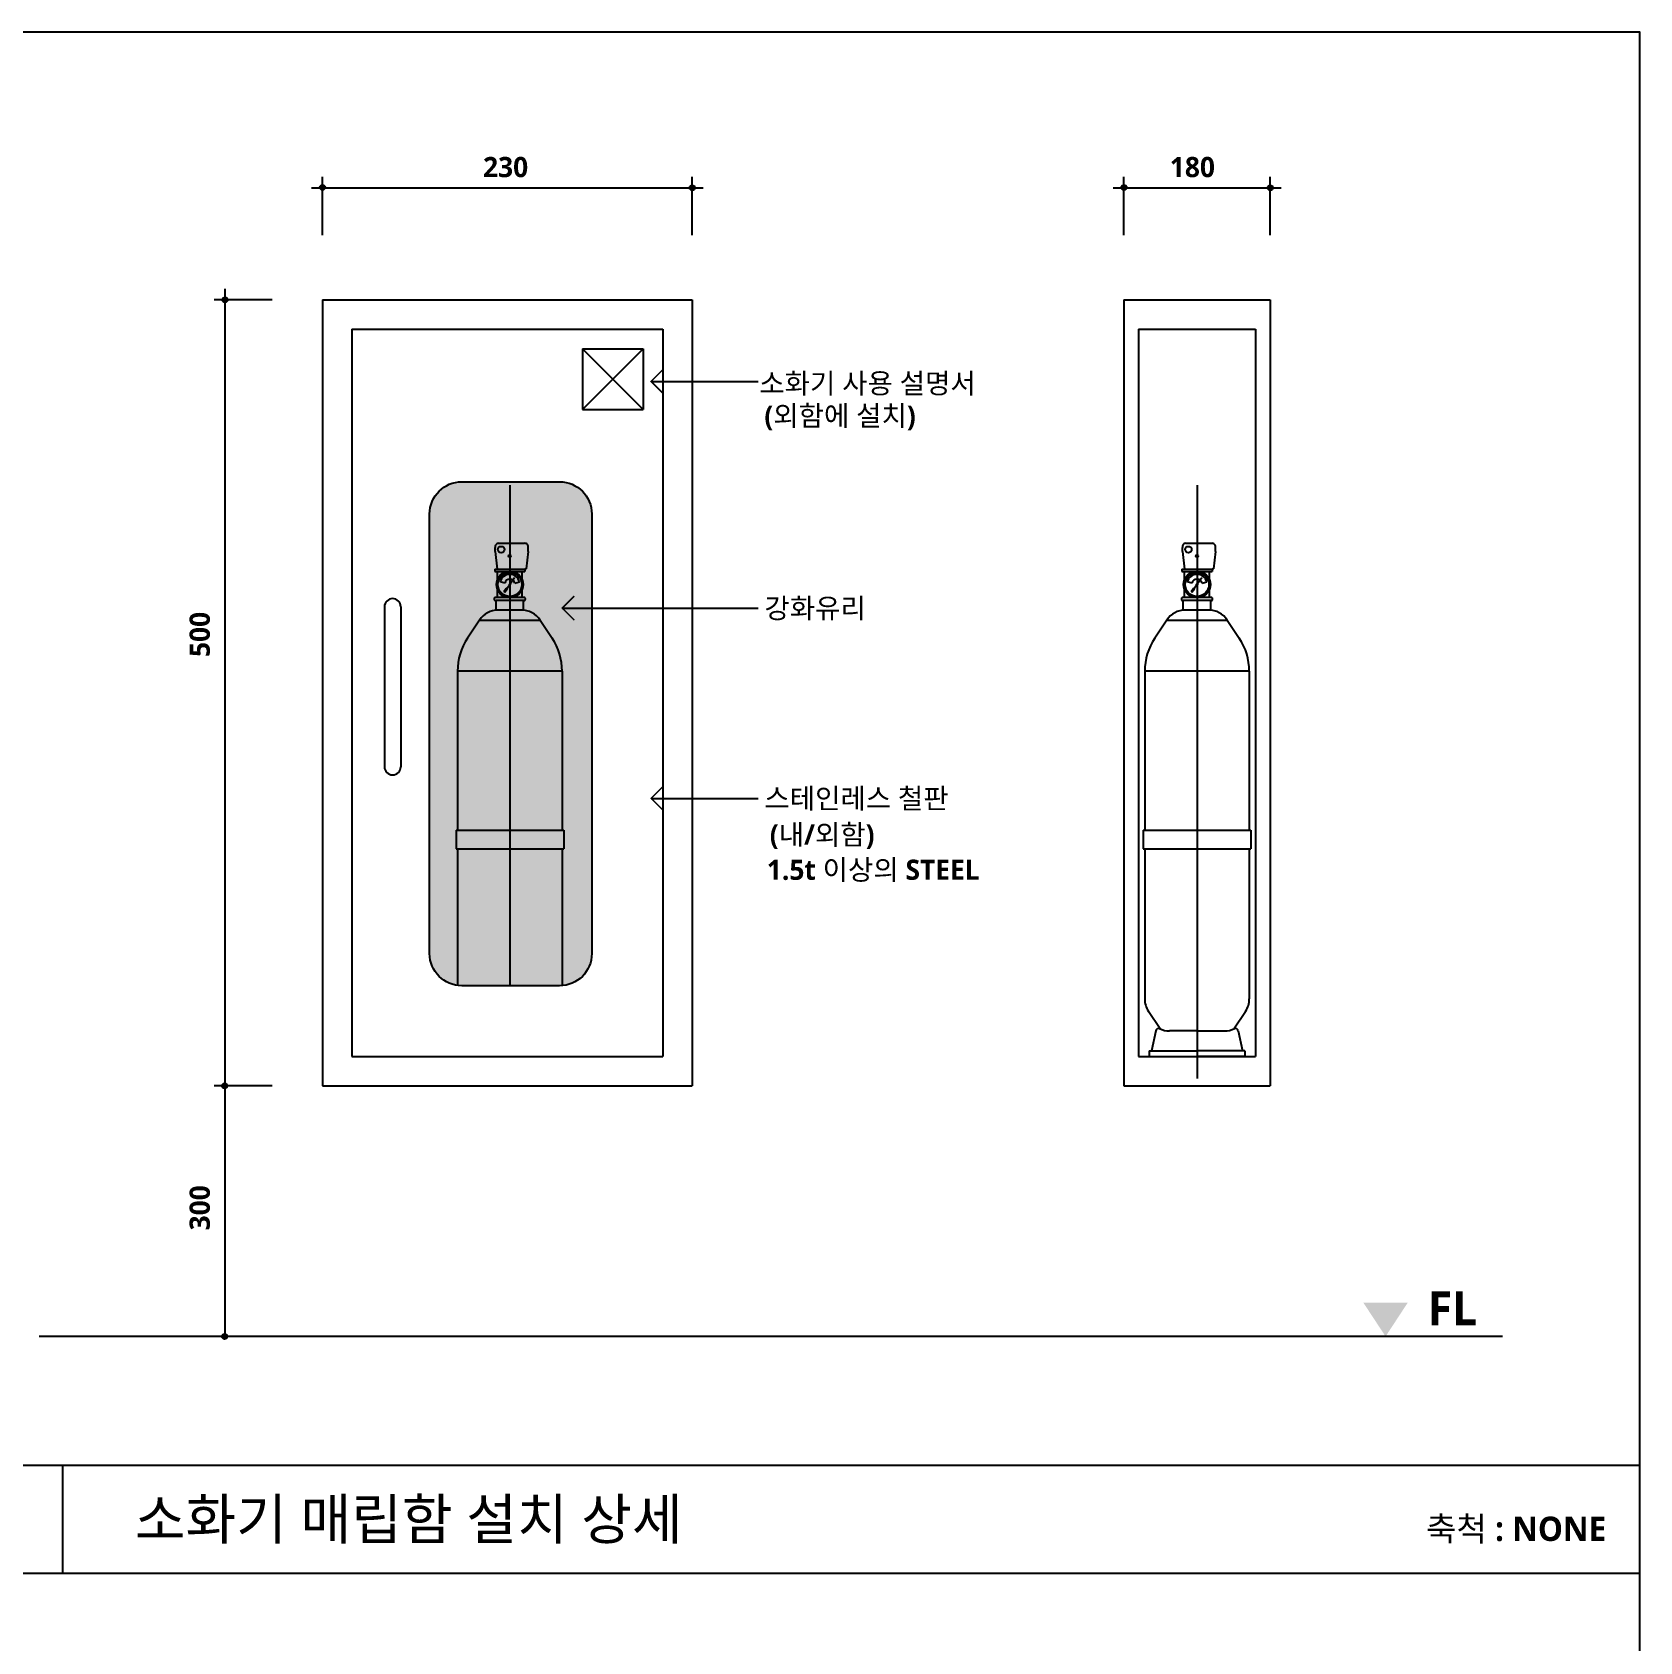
# Model space of a CAD drawing. Header units: millimetres. Extents: x 200 to 163856, y 0 to 163394.
# Drawn here: x 55705 to 57695, y 3748 to 5740 of the extents above; entities that cross this region are included whole.
import ezdxf
from ezdxf.enums import TextEntityAlignment as Align

# ---------------------------------------------------------------- set-up
doc = ezdxf.new("R2010")
doc.units = ezdxf.units.MM
doc.header["$LTSCALE"] = 10
doc.linetypes.add('CENTER', pattern=[65, 60, -2, 1, -2])
doc.layers.get('DEFPOINTS').update_dxf_attribs({"color": 181})
for name, color, linetype in [('2', 2, 'Continuous'), ('4', 4, 'Continuous'), ('A-ANNO-GRA1', 7, 'Continuous'), ('A-ANNO-LEAD', 4, 'Continuous'), ('A-ANNO-TEXT', 3, 'Continuous'), ('A-ANNO-TEXT1', 7, 'Continuous'), ('A-DIM1', 7, 'Continuous'), ('DIML', 4, 'Continuous'), ('FIRE', 2, 'Continuous'), ('g', 3, 'Continuous'), ('M-DET', 7, 'Continuous'), ('TAG', 2, 'Continuous')]:
    doc.layers.add(name, color=color, linetype=linetype)
doc.styles.add('2020음성 1차', font='')
doc.styles.get('2020음성 1차').set_extended_font_data('NanumGothic', bold=True)

msp = doc.modelspace()

# ---------------------------------------------------------------- hatches: boundary and pattern name
at = {"layer": 'A-ANNO-TEXT1'}
h = msp.add_hatch(color=253, dxfattribs=at)
edge = h.paths.add_edge_path()
edge.add_line((56236.61835110409, 5183.547885143358), (56357.71656345931, 5183.547885143356))
edge.add_arc((56357.71656346018, 5143.72601441358), 39.82187072975448, 360, 90, ccw=False)
edge.add_line((56397.5384341887, 5143.72601441358), (56397.5384341887, 4599.609841383917))
edge.add_arc((56357.71656346018, 4599.609841383928), 39.82187072975448, 270, 360, ccw=False)
edge.add_line((56357.71656346018, 4559.787970654208), (56236.61835110496, 4559.787970654208))
edge.add_arc((56236.61835110409, 4599.609841383928), 39.82187072975448, 180, 270, ccw=False)
edge.add_line((56196.79648037459, 4599.609841383928), (56196.79648037459, 5143.726014413598))
edge.add_arc((56236.61835110409, 5143.72601441358), 39.82187072975448, 90, 180, ccw=False)

# ---------------------------------------------------------------- linework, layer by layer
at = {"layer": '2', "color": 1, "linetype": 'Continuous'}
for p, q in [((56289.70737432758, 5058.07757649236), (56283.94208885817, 5059.58742254402)), ((56302.31201233249, 5058.07757649236), (56308.07729779999, 5059.58742254402)), ((57140.46127166934, 5058.07757649236), (57134.69598619989, 5059.58742254402)), ((57153.06590967422, 5058.07757649236), (57158.8311951427, 5059.58742254402))]:
    msp.add_line(p, q, dxfattribs=at)
for centre, radius, start, end in [((56296.00969333004, 5056.42708901786), 12.47456554939627, 14.67537321763037, 165.3246267823696), ((56296.00969333004, 5056.42708901786), 6.51485485000469, 14.67537321763328, 165.3246267823667), ((57146.76359067176, 5056.42708901786), 12.47456554939627, 14.67537321764287, 165.3246267823696), ((57146.76359067176, 5056.42708901786), 6.51485485000469, 14.67537321760165, 165.3246267823984)]:
    msp.add_arc(centre, radius, start, end, dxfattribs=at)
at = {"layer": '4', "color": 1, "linetype": 'Continuous'}
for p, q in [((56277.30940787902, 5075.298064953444), (56277.30940787902, 5072.646889986288)), ((56277.30940787902, 5075.298064953444), (56314.70997878013, 5075.298064953444)), ((56277.30940787902, 5072.646889986288), (56292.53243328881, 5072.646889986288)), ((56280.65499662003, 5062.704554250362), (56280.65499662003, 5072.646889986288)), ((56299.48695336934, 5072.646889986288), (56314.70997878013, 5072.646889986288)), ((56311.36439003912, 5062.704554250362), (56311.36439003912, 5072.646889986288)), ((56314.70997878013, 5075.298064953444), (56314.70997878013, 5072.646889986288)), ((57128.06330522074, 5075.298064953444), (57128.06330522074, 5072.646889986288)), ((57128.06330522074, 5075.298064953444), (57165.46387612185, 5075.298064953444)), ((57128.06330522074, 5072.646889986288), (57143.28633063054, 5072.646889986288)), ((57131.40889396175, 5062.704554250362), (57131.40889396175, 5072.646889986288)), ((57150.24085071107, 5072.646889986288), (57165.46387612185, 5072.646889986288)), ((57162.11828738084, 5062.704554250362), (57162.11828738084, 5072.646889986288)), ((57165.46387612185, 5075.298064953444), (57165.46387612185, 5072.646889986288)), ((56280.65499662003, 5040.207288053731), (56280.65499662003, 5050.149623789781)), ((56311.36439003912, 5040.207288053731), (56311.36439003912, 5050.149623789781)), ((57131.40889396175, 5040.207288053731), (57131.40889396175, 5050.149623789781)), ((57162.11828738084, 5040.207288053731), (57162.11828738084, 5050.149623789781)), ((56292.53243328881, 5040.207288053731), (56277.73141994362, 5040.207288053731)), ((56279.00757025246, 5024.707675184487), (56279.00757025246, 5036.704907474952)), ((56314.28787495557, 5036.704907474952), (56279.00757025246, 5036.704907474952)), ((56310.43318562541, 5024.827765802402), (56281.58620103274, 5024.827765802402)), ((56314.28787495557, 5040.207288053731), (56299.48695336934, 5040.207288053731)), ((56313.01181640764, 5024.707675184487), (56313.01181640764, 5036.704907474952)), ((57143.28633063054, 5040.207288053731), (57128.48531728535, 5040.207288053731)), ((57129.76146759419, 5024.707675184487), (57129.76146759419, 5036.704907474952)), ((57165.04177229729, 5036.704907474952), (57129.76146759419, 5036.704907474952)), ((57161.18708296714, 5024.827765802402), (57132.34009837447, 5024.827765802402)), ((57165.04177229729, 5040.207288053731), (57150.24085071107, 5040.207288053731)), ((57163.76571374841, 5024.707675184487), (57163.76571374841, 5036.704907474952)), ((56258.47467413853, 5012.433177776977), (56243.627191437, 4990.078436373078)), ((56258.47467413853, 5012.433177776977), (56333.54471251962, 5012.433177776977)), ((56333.54471251962, 5012.433177776977), (56348.39219522307, 4990.078436373078)), ((57109.22857148029, 5012.433177776977), (57094.38108877873, 4990.078436373078)), ((57109.22857148029, 5012.433177776977), (57184.29860986327, 5012.433177776977)), ((57184.29860986327, 5012.433177776977), (57199.14609256483, 4990.078436373078)), ((56360.74734878947, 4949.144779146322), (56231.27203786967, 4949.144779146322)), ((56231.27203786967, 4949.144779146322), (56231.27203786967, 4752.364390107548)), ((56360.74734878947, 4949.144779146322), (56360.74734878947, 4752.364390107548)), ((57211.5012461312, 4949.144779146322), (57082.02593521139, 4949.144779146322)), ((57082.02593521139, 4949.144779146322), (57082.02593521139, 4752.364390107548)), ((57211.5012461312, 4949.144779146322), (57211.5012461312, 4752.364390107548)), ((56296.00969333004, 4848.307441189252), (56296.00969333004, 4829.8109682004)), ((56296.00969333004, 4815.715403268405), (56296.00969333004, 4559.787970654208)), ((56229.50989246753, 4752.364390107548), (56362.85473395156, 4752.364390107548)), ((56229.50989246753, 4752.364390107548), (56229.50989246753, 4729.243798870448)), ((56362.85473395156, 4752.364390107548), (56362.85473395156, 4729.243798870448)), ((57080.26378980925, 4752.364390107548), (57213.60863129428, 4752.364390107548)), ((57080.26378980925, 4752.364390107548), (57080.26378980925, 4729.243798870448)), ((57213.60863129428, 4752.364390107548), (57213.60863129428, 4729.243798870448)), ((56229.50989246753, 4729.243798870448), (56362.85473395156, 4729.243798870448)), ((56231.27203786967, 4729.243798870448), (56231.27203787159, 4560.148489110783)), ((56360.74734878947, 4729.243798870448), (56360.74734878947, 4559.903472515711)), ((57080.26378980925, 4729.243798870448), (57213.60863129428, 4729.243798870448)), ((57082.02593521139, 4729.243798870448), (57082.02593521331, 4543.436896179621)), ((57211.5012461312, 4729.243798870448), (57211.5012461312, 4543.436896179621)), ((57101.0621385508, 4506.401226347341), (57086.65911780036, 4528.086774719639)), ((57192.46504279374, 4506.401226347341), (57206.86806354416, 4528.086774719639)), ((57095.89828995444, 4503.853278954775), (57090.25094510621, 4479.411198403861)), ((57146.76359067176, 4503.853278954775), (57112.67644371337, 4503.853278954775)), ((57146.76359067176, 4503.853278954775), (57180.85073762923, 4503.853278954775)), ((57197.62889138912, 4503.853278954775), (57203.27623623639, 4479.411198403861)), ((57087.64803620864, 4479.411198403861), (57146.76359067176, 4479.411198403861)), ((57087.64803620864, 4479.411198403861), (57087.64803620864, 4472.156153458593)), ((57087.64803620864, 4472.156153458593), (57146.76359067176, 4472.156153458593)), ((57205.87914513488, 4479.411198403861), (57146.76359067176, 4479.411198403861)), ((57205.87914513488, 4472.156153458593), (57146.76359067176, 4472.156153458593)), ((57205.87914513488, 4479.411198403861), (57205.87914513488, 4472.156153458593))]:
    msp.add_line(p, q, dxfattribs=at)
for centre, radius, start, end in [((56281.58620103274, 4997.083056316937), 27.74470948243388, 90, 146.4088416577508), ((56279.35778853204, 5038.456097766495), 2.741165226109892, 165.2269942176671, 180), ((56279.35778853204, 5038.456097766495), 2.741165226155989, 180, 194.773005782376), ((56278.55609888141, 5038.667509283296), 1.91206865348852, 147.5172916246066, 165.2269942176191), ((56278.55609888042, 5038.244686245453), 1.912068653355671, 194.7730057822456, 212.4827083752186), ((56278.04981282342, 5038.989834306223), 1.311886187075007, 123.0487636038794, 147.5172916248856), ((56278.04981282342, 5037.922361222401), 1.31188618705644, 212.4827083749866, 236.9512363955791), ((56277.73151170451, 5039.479062987652), 0.7282250666635052, 90, 123.0487636027982), ((56277.73151170451, 5037.433132540973), 0.7282250666530111, 236.9512363966554, 270), ((56310.43318562541, 4997.083056316937), 27.74470948243388, 33.59115834224922, 90), ((56314.28787495557, 5039.479062987652), 0.7282250666759565, 56.95123639512634, 90), ((56314.28787495557, 5037.433132540973), 0.7282250666654603, 270, 303.04876360542), ((56313.96957383666, 5038.989834306223), 1.311886187087104, 32.48270837477306, 56.95123639494687), ((56313.96957383666, 5037.922361222401), 1.311886187068716, 303.0487636040743, 327.5172916253882), ((56313.46328777869, 5038.667509283296), 1.912068653469234, 14.77300578212321, 32.48270837493578), ((56313.46328777869, 5038.244686245453), 1.912068653336425, 327.517291625216, 345.2269942177984), ((56312.66159812803, 5038.456097766495), 2.741165226113615, 0, 14.77300578225739), ((56312.66159812803, 5038.456097766495), 2.741165226159677, 345.2269942179202, 0), ((57132.34009837447, 4997.083056316937), 27.74470948243388, 90, 146.4088416577508), ((57130.11168587377, 5038.456097766495), 2.741165226109892, 165.2269942176671, 180), ((57130.11168587377, 5038.456097766495), 2.741165226155989, 180, 194.773005782376), ((57129.30999622314, 5038.667509283296), 1.91206865348852, 147.5172916246066, 165.2269942176191), ((57129.30999622217, 5038.244686245453), 1.912068653355671, 194.7730057822456, 212.4827083752186), ((57128.80371016613, 5038.989834306223), 1.311886187075007, 123.0487636038794, 147.5172916248856), ((57128.80371016514, 5037.922361222401), 1.31188618705644, 212.4827083749866, 236.9512363955791), ((57128.48540904623, 5039.479062987652), 0.7282250666635052, 90, 123.0487636027982), ((57128.48540904623, 5037.433132540973), 0.7282250666530111, 236.9512363966554, 270), ((57161.18708296714, 4997.083056316937), 27.74470948243388, 33.59115834224922, 90), ((57165.04177229729, 5039.479062987652), 0.7282250666759565, 56.95123639512634, 90), ((57165.04177229729, 5037.433132540973), 0.7282250666654603, 270, 303.04876360542), ((57164.72347117838, 5038.989834306223), 1.311886187087104, 32.48270837477306, 56.95123639494687), ((57164.72347117838, 5037.922361222401), 1.311886187068716, 303.0487636040743, 327.5172916253882), ((57164.21718511946, 5038.667509283296), 1.912068653469234, 14.77300578228134, 32.48270837535173), ((57164.21718511946, 5038.244686245453), 1.912068653336425, 327.517291625216, 345.2269942177984), ((57163.41549546979, 5038.456097766495), 2.741165226113615, 0, 14.77300578225944), ((57163.41549546979, 5038.456097766495), 2.741165226159677, 345.2269942179221, 0), ((56305.25792982313, 4949.144779146322), 73.98589195315698, 146.4088416577679, 180), ((56286.76145683503, 4949.144779146322), 73.98589195315698, 0, 33.59115834224104), ((57156.01182716488, 4949.144779146322), 73.98589195315698, 146.408841657759, 180), ((57137.51535417675, 4949.144779146322), 73.98589195315698, 0, 33.59115834223088), ((57109.77064469553, 4543.436896179621), 27.74470948243388, 180, 213.5911583422492), ((57183.75653664803, 4543.436896179621), 27.74470948243388, 326.4088416577508, 0), ((57099.05965944997, 4503.853278954775), 3.161369497317382, 63.85872676989024, 180), ((57112.67644371337, 4531.597988440182), 27.74470948243388, 243.8587267701695, 270), ((57180.85073762923, 4531.597988440182), 27.74470948243388, 270, 296.1412732298305), ((57194.46752189164, 4503.853278954775), 3.161369497317382, 0, 116.1412732295273)]:
    msp.add_arc(centre, radius, start, end, dxfattribs=at)
at = {"layer": 'A-ANNO-GRA1'}
for p, q in [((50600, 3966.541341203671), (57694.96539622545, 3966.541341203671)), ((55742.49867838193, 3832.613014988889), (55742.49867838193, 3966.541341203669)), ((50600, 3832.613015738558), (57694.96539622545, 3832.613015738558))]:
    msp.add_line(p, q, dxfattribs=at)
at = {"layer": 'A-ANNO-LEAD', "const_width": 1.8}
for points in [[(56485.90583571102, 5322.778186405254), (56470.90583571105, 5307.778186405239), (56485.90583571102, 5292.778186405239)], [(56375.85947304833, 5042.186303913944), (56360.85947304836, 5027.18630391393), (56375.85947304833, 5012.18630391393)], [(56485.90583571102, 4806.776692847316), (56470.90583571105, 4791.776692847301), (56485.90583571102, 4776.776692847301)]]:
    msp.add_lwpolyline(points, dxfattribs=at)
at = {"layer": 'A-ANNO-LEAD'}
for points in [[(56471.01457106319, 5307.669451053096), (56603.557937128, 5307.669451053096)], [(56360.9682084005, 5027.077568561786), (56603.557937128, 5027.077568561786)], [(56471.01457106319, 4791.667957495158), (56603.557937128, 4791.667957495158)]]:
    msp.add_lwpolyline(points, dxfattribs=at)
at = {"layer": 'A-ANNO-TEXT1', "linetype": 'Continuous'}
for p, q in [((57056.06127450516, 5408.810919212148), (57237.46590683743, 5408.810919212148)), ((57056.06127450516, 5408.810919212148), (57056.06127450516, 4435.875226991382)), ((57237.46590683743, 5408.810919212148), (57237.46590683743, 4435.875226991382)), ((57074.20173773868, 5372.52999274488), (57219.32544360391, 5372.52999274488)), ((57074.20173773868, 5372.52999274488), (57074.20173773868, 4472.156153458593)), ((57219.32544360391, 5372.52999274488), (57219.32544360391, 4472.156153458593)), ((56277.90264172654, 5097.119086457918), (56277.90264172654, 5102.265869955765)), ((56282.49365954782, 5107.442278818206), (56314.28734360571, 5107.442278818206)), ((56318.87836142798, 5097.119086457918), (56318.87836142798, 5102.265869955765)), ((57128.65653906827, 5097.119086457918), (57128.65653906827, 5102.265869955765)), ((57133.24755688958, 5107.442278818206), (57165.04124094747, 5107.442278818206)), ((57169.63225876971, 5097.119086457918), (57169.63225876971, 5102.265869955765)), ((56277.90264172654, 5097.119086457918), (56280.52766865632, 5075.298064953444)), ((56318.87836142798, 5097.119086457918), (56316.32966818055, 5075.932602812834)), ((57128.65653906827, 5097.119086457918), (57131.28156599804, 5075.298064953444)), ((57169.63225876971, 5097.119086457918), (57167.08356552228, 5075.932602812834)), ((56301.83211569843, 5064.505138786313), (56292.54656748218, 5051.622335745276)), ((56316.32966818055, 5075.932602812834), (56314.70997878013, 5075.298064953444)), ((57152.58601304016, 5064.505138786313), (57143.3004648239, 5051.622335745276)), ((57167.08356552228, 5075.932602812834), (57165.46387612185, 5075.298064953444)), ((56291.66114412216, 5051.619649568995), (56288.64568620245, 5047.435992389183)), ((56289.53484451835, 5047.438689897375), (56288.64568620245, 5047.435992389183)), ((56289.53484451835, 5047.438689897375), (56289.74031542172, 5046.503178150619)), ((56292.75290879008, 5050.682861040594), (56289.74031542172, 5046.503178150619)), ((56292.54656748218, 5051.622335745276), (56291.66114412216, 5051.619649568995)), ((56292.54656748218, 5051.622335745276), (56292.75290879008, 5050.682861040594)), ((57142.41504146293, 5051.619649568995), (57139.3995835442, 5047.435992389183)), ((57140.28874186007, 5047.438689897375), (57139.3995835442, 5047.435992389183)), ((57140.28874186007, 5047.438689897375), (57140.49421276344, 5046.503178150619)), ((57143.5068061318, 5050.682861040594), (57140.49421276344, 5046.503178150619)), ((57143.3004648239, 5051.622335745276), (57142.41504146293, 5051.619649568995)), ((57143.3004648239, 5051.622335745276), (57143.5068061318, 5050.682861040594)), ((56277.73151170451, 5036.704907474952), (56279.00757025246, 5036.704907474952)), ((57128.48540904623, 5036.704907474952), (57129.76146759419, 5036.704907474952)), ((57074.20173773868, 4472.156153458593), (57219.32544360391, 4472.156153458593)), ((57056.06127450516, 4435.875226991382), (57237.46590683743, 4435.875226991382))]:
    msp.add_line(p, q, dxfattribs=at)
at = {"layer": 'A-ANNO-TEXT1'}
for p, q in [((56385.91249414688, 5348.022224653323), (56461.03201658028, 5348.022224653323)), ((56461.03201658028, 5348.022224653323), (56385.91249414688, 5272.902702219712)), ((56385.91249414688, 5348.022224653323), (56461.03201658028, 5272.902702219712)), ((56385.91249414688, 5348.022224653323), (56385.91249414688, 5272.902702219712)), ((56461.03201658028, 5348.022224653323), (56461.03201658028, 5272.902702219712)), ((56385.91249414688, 5272.902702219712), (56461.03201658028, 5272.902702219712))]:
    msp.add_line(p, q, dxfattribs=at)
msp.add_lwpolyline([(56236.61835110409, 5183.547885143358), (56357.71656346018, 5183.547885143358, -0.4142135623730909), (56397.5384341887, 5143.72601441358), (56397.5384341887, 4599.609841383928, -0.414213562373095), (56357.71656346018, 4559.787970654208), (56236.61835110409, 4559.787970654208, -0.4142135623730914), (56196.79648037459, 4599.609841383928), (56196.79648037459, 5143.726014413638, -0.414213562373095)], format="xyb", close=True, dxfattribs=at)
at = {"layer": 'A-ANNO-TEXT1', "linetype": 'Continuous'}
for centre, radius in [((56285.3412858973, 5099.5784087879), 4.029466935279808), ((57136.09518323903, 5099.5784087879), 4.029466935279808), ((56296.00969333004, 5091.779295205175), 1.433476656592416), ((57146.76359067176, 5091.779295205175), 1.433476656592416), ((56296.00969333004, 5056.42708901786), 16.58834774039643), ((56296.00969333004, 5056.42708901786), 14.7387004415675), ((57146.76359067176, 5056.42708901786), 16.58834774039643), ((57146.76359067176, 5056.42708901786), 14.7387004415675), ((56296.00969333004, 5056.42708901786), 0.6530211434859975), ((57146.76359067176, 5056.42708901786), 0.6530211434859975)]:
    msp.add_circle(centre, radius, dxfattribs=at)
for centre, start, end in [((56282.49365954782, 5102.818160569906), 90, 186.8596089453135), ((56314.28734360571, 5102.818160569906), 353.1403910547313, 90), ((57133.24755688958, 5102.818160569906), 90, 186.8596089453135), ((57165.04124094747, 5102.818160569906), 353.1403910547318, 90)]:
    msp.add_arc(centre, 4.624118247072311, start, end, dxfattribs=at)
for points in [[(56300.63643034751, 5061.527537274502), (56299.38539215078, 5062.429249069348), (56302.71604664053, 5065.731507759017)], [(57151.39032768927, 5061.527537274502), (57150.13928949251, 5062.429249069348), (57153.46994398226, 5065.731507759017)]]:
    msp.add_solid(points, dxfattribs=at)
at = {"layer": 'A-DIM1'}
for p, q in [((56064.14068051468, 5488.925253819296), (56064.14068051468, 5561.064977368413)), ((56521.82071114209, 5488.925253819296), (56521.82071114209, 5561.064977368413)), ((57056.38169179973, 5488.925253819296), (57056.38169179973, 5561.064977368478)), ((57237.46590683743, 5488.925253819296), (57237.46590683743, 5561.064977368478)), ((56050.53533308883, 5547.459629946425), (56535.42605856602, 5547.459629946425)), ((57042.77634437583, 5547.459629946425), (57251.07125426328, 5547.459629946425)), ((55943.42190314841, 4125.738558028344), (55943.42190314841, 5422.416266638436)), ((56001.95627927233, 5408.810919212148), (55929.81655572448, 5408.810919212148)), ((56001.95627927233, 4435.875226991382), (55929.81655572448, 4435.875226991382)), ((56001.95627927233, 4125.738558028344), (55929.81655572448, 4125.738558028344))]:
    msp.add_line(p, q, dxfattribs=at)
for centre, radius in [((56064.14068051468, 5547.913141527592), 3.174581065827748), ((56064.14068051468, 5547.913141527592), 2.721069484995214), ((56064.14068051468, 5547.913141527592), 2.267557904162679), ((56064.14068051468, 5547.913141527592), 1.814046323330142), ((56064.14068051468, 5547.913141527592), 1.360534742497607), ((56064.14068051468, 5547.913141527592), 0.9070231616650709), ((56064.14068051468, 5547.913141527592), 0.4535115808325355), ((56521.82071114209, 5547.459629946425), 3.174581065827748), ((56521.82071114209, 5547.459629946425), 2.721069484995214), ((56521.82071114209, 5547.459629946425), 2.267557904162679), ((56521.82071114209, 5547.459629946425), 1.814046323330142), ((56521.82071114209, 5547.459629946425), 1.360534742497607), ((56521.82071114209, 5547.459629946425), 0.9070231616650709), ((56521.82071114209, 5547.459629946425), 0.4535115808325355), ((57056.38169179973, 5547.913141527592), 3.174581065827748), ((57056.38169179973, 5547.913141527592), 2.721069484995214), ((57056.38169179973, 5547.913141527592), 2.267557904162679), ((57056.38169179973, 5547.913141527592), 1.814046323330142), ((57056.38169179973, 5547.913141527592), 1.360534742497607), ((57056.38169179973, 5547.913141527592), 0.9070231616650709), ((57056.38169179973, 5547.913141527592), 0.4535115808325355), ((57237.46590683743, 5547.459629946425), 3.174581065827748), ((57237.46590683743, 5547.459629946425), 2.721069484995214), ((57237.46590683743, 5547.459629946425), 2.267557904162679), ((57237.46590683743, 5547.459629946425), 1.814046323330142), ((57237.46590683743, 5547.459629946425), 1.360534742497607), ((57237.46590683743, 5547.459629946425), 0.9070231616650709), ((57237.46590683743, 5547.459629946425), 0.4535115808325355), ((55943.42190314841, 5408.810919212148), 3.174581065827748), ((55943.42190314841, 5408.810919212148), 2.721069484995214), ((55943.42190314841, 5408.810919212148), 2.267557904162679), ((55943.42190314841, 5408.810919212148), 1.814046323330142), ((55943.42190314841, 5408.810919212148), 1.360534742497607), ((55943.42190314841, 5408.810919212148), 0.9070231616650709), ((55943.42190314841, 5408.810919212148), 0.4535115808325355), ((55942.96839156901, 4435.875226991382), 3.174581065827748), ((55942.96839156901, 4435.875226991382), 2.721069484995214), ((55942.96839156901, 4435.875226991382), 2.267557904162679), ((55942.96839156901, 4435.875226991382), 1.814046323330142), ((55942.96839156901, 4435.875226991382), 1.360534742497607), ((55942.96839156901, 4435.875226991382), 0.9070231616650709), ((55942.96839156901, 4435.875226991382), 0.4535115808325355), ((55942.96839156901, 4125.738558028344), 3.174581065827748), ((55942.96839156901, 4125.738558028344), 2.721069484995214), ((55942.96839156901, 4125.738558028344), 2.267557904162679), ((55942.96839156901, 4125.738558028344), 1.814046323330142), ((55942.96839156901, 4125.738558028344), 1.360534742497607), ((55942.96839156901, 4125.738558028344), 0.9070231616650709), ((55942.96839156901, 4125.738558028344), 0.4535115808325355)]:
    msp.add_circle(centre, radius, dxfattribs=at)
at = {"layer": 'DEFPOINTS'}
msp.add_lwpolyline([(50600, 200), (57694.96539622545, 200), (57694.96539622545, 5740), (50600, 5740)], close=True, dxfattribs=at)
at = {"layer": 'DIML', "color": 2}
msp.add_line((57525.11775012885, 4125.738558028344), (55713.16037708893, 4125.738558028344), dxfattribs=at)
at = {"layer": 'FIRE', "color": 4}
for p, q in [((56140.84657461708, 5028.798100310421), (56140.84657461708, 4830.916617111943)), ((56161.05905843619, 5028.798100310421), (56161.05905843619, 4830.916617111943))]:
    msp.add_line(p, q, dxfattribs=at)
for centre, start, end in [((56150.95281652664, 5028.798100310421), 0, 180), ((56150.95281652664, 4830.916617111943), 180, 0)]:
    msp.add_arc(centre, 10.10624190932931, start, end, dxfattribs=at)
at = {"layer": 'g', "color": 1, "linetype": 'CENTER', "ltscale": 3}
for p, q in [((56296.00969333004, 5179.376997239742), (56296.00969333004, 4559.787970654208)), ((57146.76359067176, 5179.376997239742), (57146.76359067176, 4444.815856848967))]:
    msp.add_line(p, q, dxfattribs=at)
at = {"layer": 'M-DET', "color": 4, "linetype": 'Continuous'}
for p, q in [((56064.14068051468, 5408.810919212148), (56521.82071114209, 5408.810919212148)), ((56064.14068051468, 5408.810919212148), (56064.14068051468, 4435.875226991382)), ((56521.82071114209, 5408.810919212148), (56521.82071114209, 4435.875226991382)), ((56100.42160698076, 5372.52999274488), (56485.53978467506, 5372.52999274488)), ((56100.42160698076, 5372.52999274488), (56100.42160698076, 4472.156153458593)), ((56485.53978467506, 5372.52999274488), (56485.53978467506, 4472.156153458593)), ((56100.42160698076, 4472.156153458593), (56485.53978467506, 4472.156153458593)), ((56064.14068051468, 4435.875226991382), (56521.82071114209, 4435.875226991382))]:
    msp.add_line(p, q, dxfattribs=at)
at = {"layer": 'TAG', "color": 4}
msp.add_solid([(57380.1970826902, 4125.738558028344), (57352.67652730946, 4167.621175677967), (57407.71763807093, 4167.621175677967)], dxfattribs=at)

# ---------------------------------------------------------------- texts
at = {"layer": 'A-ANNO-TEXT', "style": '2020음성 1차'}
msp.add_text('FL', height=42, dxfattribs=at).set_placement((57432.47982307081, 4139.566589128677))
at = {"layer": 'A-ANNO-TEXT1', "style": '2020음성 1차'}
for s, p in [('230', (56262.88835969765, 5560.611465787246)), ('180', (57113.12870538002, 5560.611465787253)), ('소화기 사용 설명서', (56604.87873114418, 5292.948343432581)), ('(외함에 설치)', (56611.16199006399, 5252.847850106351)), ('강화유리', (56611.24417193342, 5014.603210194866)), ('스테인레스 철판', (56611.24417193342, 4779.193599128237)), ('(내/외함)', (56617.908417728, 4734.401863465049)), ('1.5t 이상의 STEEL', (56614.22531335108, 4690.893964998999))]:
    msp.add_text(s, height=25, dxfattribs=at).set_placement(p)
for s, p in [('500', (55924.61784998862, 4966.686211336979)), ('300', (55924.61784998862, 4257))]:
    msp.add_text(s, height=25, rotation=90, dxfattribs=at).set_placement(p)
msp.add_text('소화기 매립함 설치 상세', height=50, dxfattribs=at).set_placement((55831.78422919175, 3899.577178096337), align=Align.MIDDLE_LEFT)
at = {"layer": 'A-ANNO-TEXT1', "linetype": 'Continuous', "style": '2020음성 1차'}
msp.add_text('축척 : NONE', height=30, dxfattribs=at).set_placement((57653.50178291753, 3887.667794464038), align=Align.MIDDLE_RIGHT)

doc.saveas('drawing.dxf')
